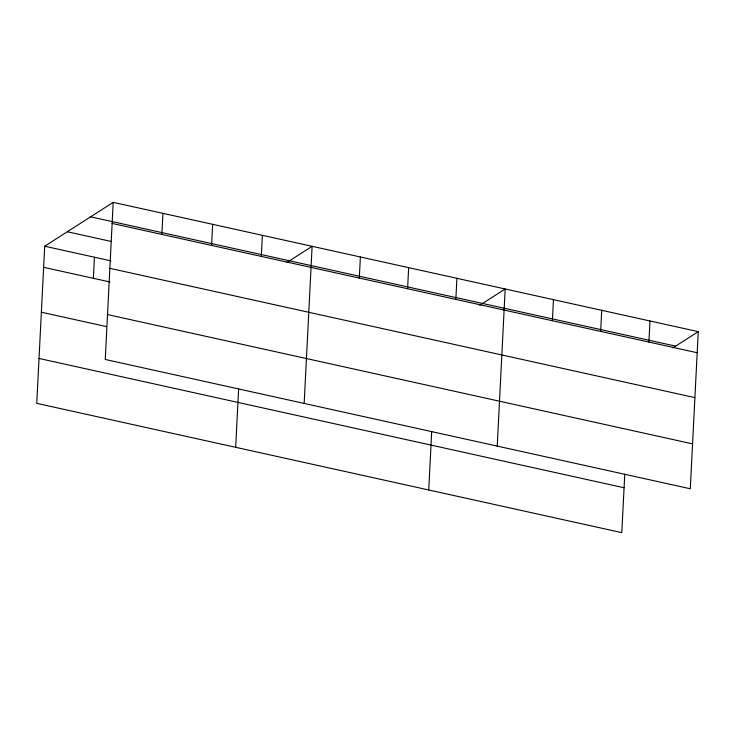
<?xml version="1.0" encoding="UTF-8"?>
<svg xmlns="http://www.w3.org/2000/svg" width="735" height="735" viewBox="0 0 735 735"><rect width="100%" height="100%" fill="white"/><g stroke="black" fill="none" stroke-linecap="round" stroke-linejoin="round"><path stroke-width="1.1" d="M113.199 202.355L105.243 359.47L690.294 488.766L698.25 331.65L113.199 202.355L44.706 246.234L36.75 403.35L621.801 532.645L624.759 474.222M93.373 278.308L94.438 257.222M161.865 234.428L162.931 213.343M211.597 245.416L212.663 224.331M235.669 447.312L238.627 388.879M261.32 256.405L262.386 235.329M304.161 403.432L312.118 246.317L286.723 262.588M359.314 278.069L360.389 256.984M407.585 288.736L408.651 267.65M428.735 489.979L431.693 431.555M455.847 299.402L456.922 278.317M497.228 446.099L505.184 288.984L479.79 305.255M552.38 320.736L553.455 299.65M600.651 331.402L601.717 310.317M648.913 342.069L649.988 320.984M672.856 347.921L698.25 331.65M90.598 216.834L675.649 346.13M112.133 223.44L697.184 352.736M67.308 231.755L111.518 241.521M44.706 246.234L111.013 260.888M109.864 268.33L694.906 397.626M43.641 267.319L109.947 281.974M107.521 314.58L692.563 443.876M41.371 312.21L106.566 326.616M39.028 358.459L624.07 487.755"/></g></svg>
